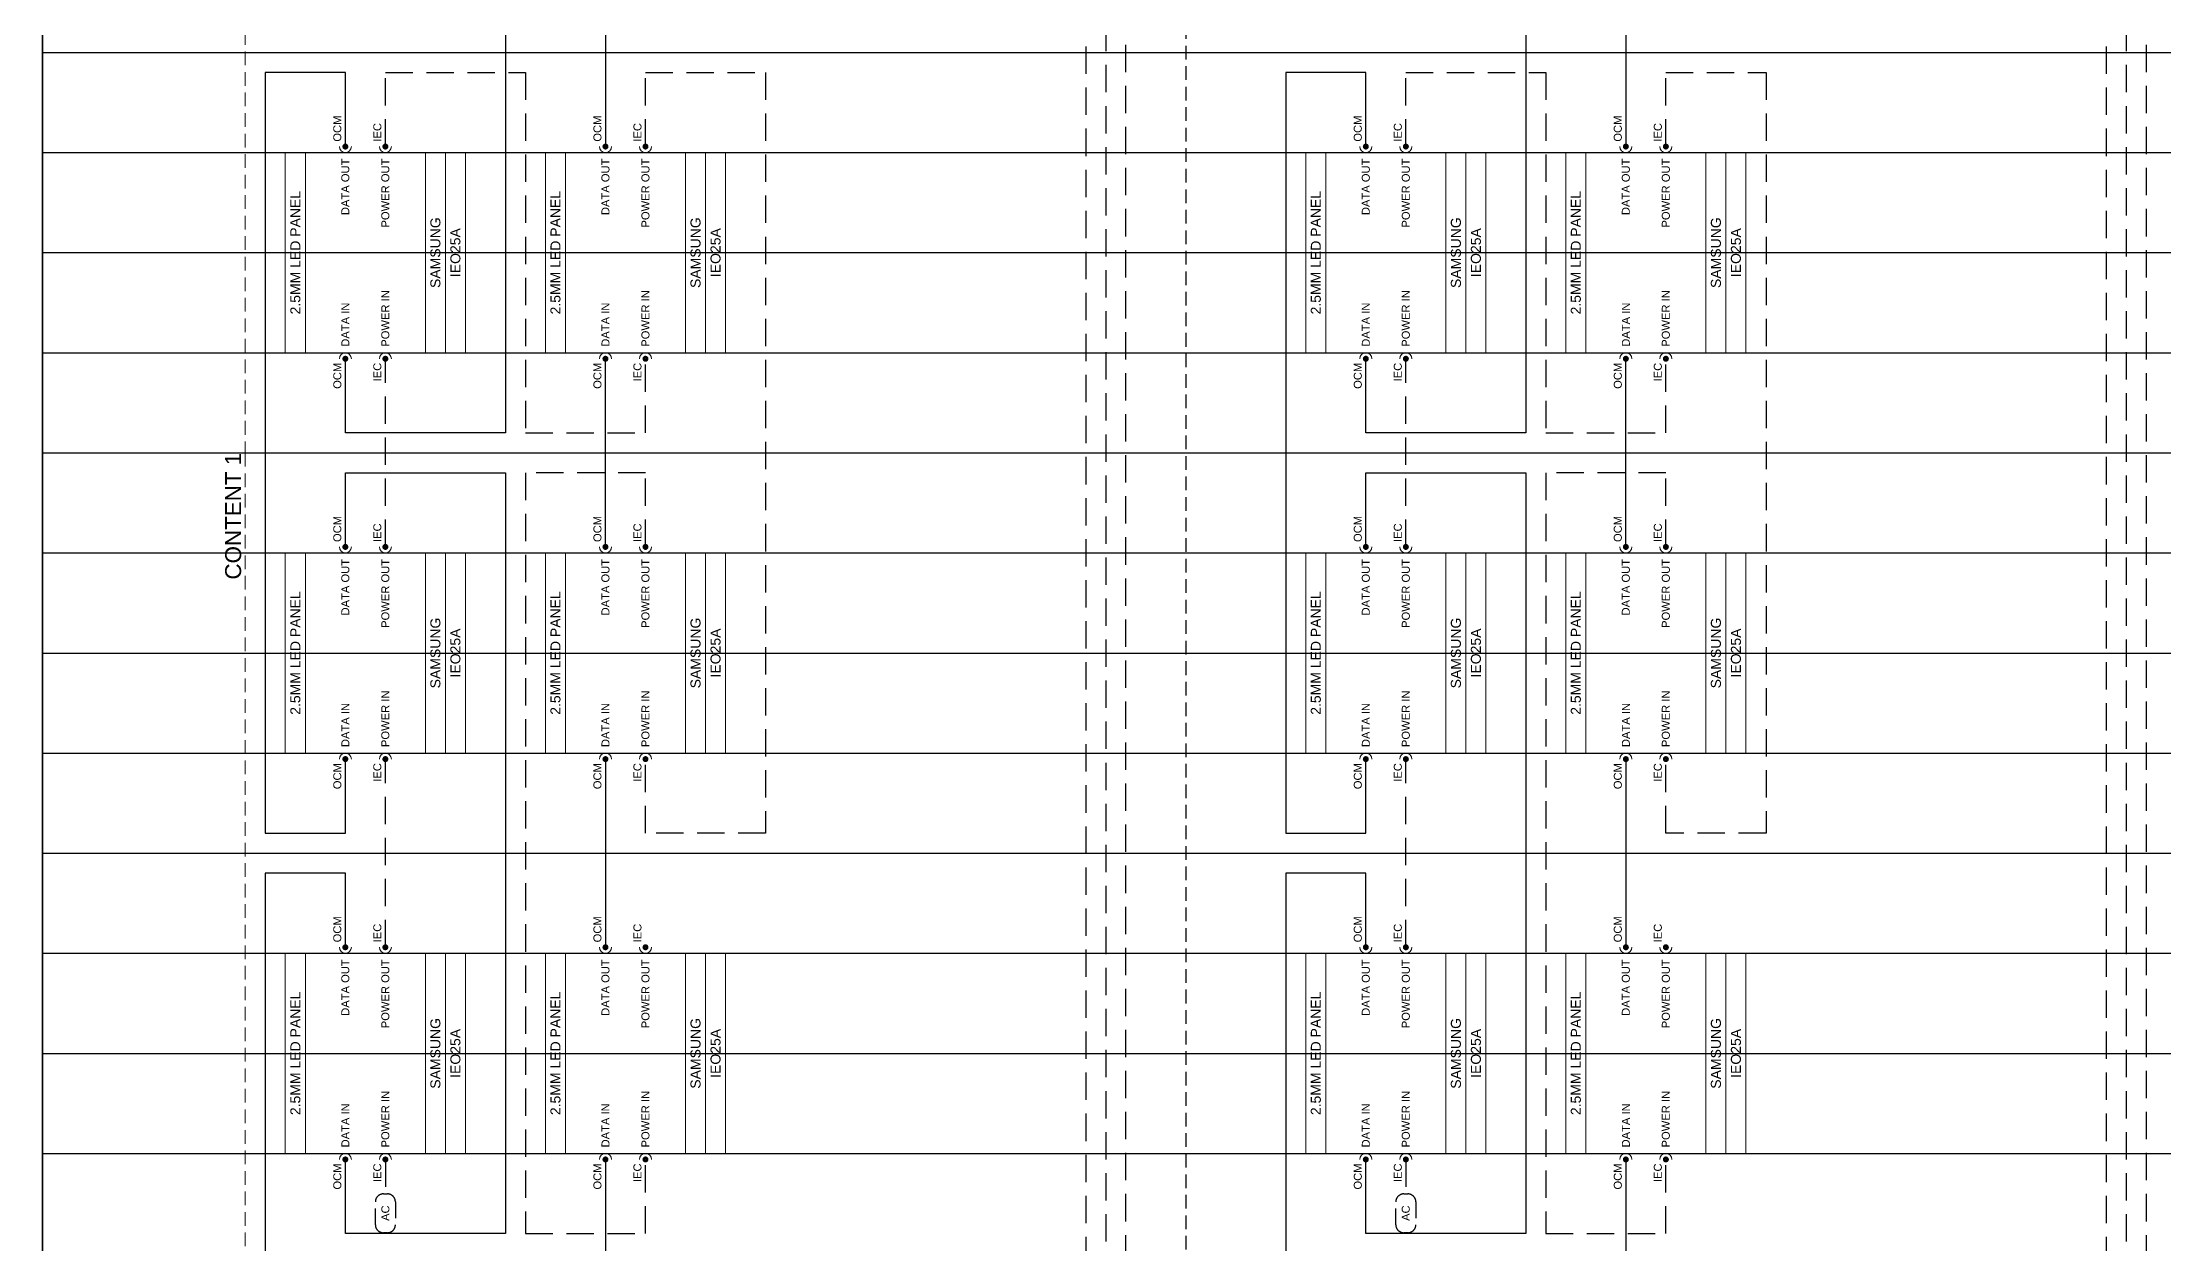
# Model space of a CAD drawing. Header units: millimetres. Extents: x 0 to 592, y -6 to 839.
# Drawn here: x 0 to 193.9, y 201.1 to 310.8 of the extents above; entities that cross this region are included whole.
import ezdxf
from ezdxf.enums import TextEntityAlignment as Align

# ---------------------------------------------------------------- set-up
doc = ezdxf.new("R2010")
doc.units = ezdxf.units.MM
doc.linetypes.add('DASHED', pattern=[0.75, 0.5, -0.25])
doc.linetypes.add('DASHED2', pattern=[0.375, 0.25, -0.125])
for name, color, linetype in [('SC - 3 Core Flex', 7, 'DASHED'), ('SC - Fibre', 170, 'DASHED'), ('Text', 7, 'Continuous')]:
    doc.layers.add(name, color=color, linetype=linetype)
doc.layers.add('SC - Equipment', color=7, linetype='Continuous', lineweight=13)
doc.layers.add('SC - Xlines', color=252, linetype='Continuous', plot=False)
doc.styles.add('ARIAL', font='arial.ttf')
doc.styles.get("Standard").update_dxf_attribs({"font": 'arial.ttf'})

# ---------------------------------------------------------------- blocks, each defined once
blk = doc.blocks.new('SAMSUNG LH025IEA - SCHEMATIC')
at = {"layer": 'SC - Equipment'}
for p, q in [((-25, 0), (25, 0)), ((-25, -45), (-25, 0)), ((25, 0), (25, -45)), ((25, -5), (-25, -5)), ((25, -35), (-25, -35)), ((25, -35), (-25, -35)), ((25, -40), (-25, -40)), ((25, -40), (-25, -40)), ((25, -40), (-25, -40)), ((25, -45), (-25, -45))]:
    blk.add_line(p, q, dxfattribs=at)
at = {"layer": 'SC - Equipment', "const_width": 0.7}
for points in [[(-26.1, -15, 1), (-26.9, -15, 1)], [(26.1, -15, -1), (26.9, -15, -1)], [(-26.1, -25, 1), (-26.9, -25, 1)], [(26.1, -25, -1), (26.9, -25, -1)]]:
    blk.add_lwpolyline(points, format="xyb", close=True, dxfattribs=at)
at = {"layer": 'SC - Equipment'}
for centre, start, end in [((-26.5, -15), 270, 90), ((26.5, -15), 90, 270), ((-26.5, -25), 270, 90), ((26.5, -25), 90, 270)]:
    blk.add_arc(centre, 1.5, start, end, dxfattribs=at)
at = {"ltscale": 5}
for tag, p in [('DESCRIPTION', (0, -2.5)), ('MAKE', (0, -37.5)), ('MODEL', (0, -42.5))]:
    blk.add_attdef(tag, text='', height=2.5, dxfattribs=at).set_placement(p, align=Align.MIDDLE_CENTER)
at = {"ltscale": 5, "flags": 1}
for tag, p in [('ROOM_TYPE', (45, -5)), ('LOCATION', (45, -10)), ('RACK_EQUIPMENT_(Y/N)', (45, -15)), ('IP_(Y/N)', (45, -30)), ('POE(WATT)', (45, -35)), ('AMP(@240V)', (45, -40)), ('WATT', (45, -45)), ('BTU/H', (45, -50)), ('WEIGHT(KG)', (45, -55)), ('TRANSFORMER_TAPS', (45, -60))]:
    blk.add_attdef(tag, p, '', height=2.5, dxfattribs=at)
blk.add_attdef('BRACKET', text='', height=2.5, dxfattribs=at).set_placement((0, -32.5), align=Align.MIDDLE_CENTER)
at = {"layer": 'SC - Equipment', "ltscale": 5, "char_height": 2}
for s, insert, width, attachment_point in [('OCM', (-27.5, -13), 5.7736, 6), ('DATA IN', (-23.5, -15), 23.5, 4), ('DATA OUT', (23.5, -15), 23.5, 6), ('OCM', (27.72, -13), 7.1748, 4), ('IEC', (-27.5, -23), 5.7736, 6), ('POWER IN', (-23.5, -25), 23.5, 4), ('POWER OUT', (23.5, -25), 23.5, 6), ('IEC', (27.72, -23), 7.1748, 4)]:
    blk.add_mtext(s, dxfattribs=dict(at, insert=insert, width=width, attachment_point=attachment_point))

msp = doc.modelspace()

# ---------------------------------------------------------------- linework, layer by layer
at = {"color": 31, "linetype": 'DASHED2', "ltscale": 5}
msp.add_line((104.49, 839.28), (104.49, 62.45), dxfattribs=at)
at = {"linetype": 'Continuous', "ltscale": 5}
msp.add_lwpolyline([(-0.03, -0.01), (519.95, -0.01), (519.95, 839.36), (-0.03, 839.36)], close=True, dxfattribs=at)
at = {"ltscale": 5}
for points in [[(27.67, 337.9), (27.67, 344.67), (42.3, 344.67), (42.3, 275.16), (27.67, 275.16), (27.67, 281.93)], [(120.95, 337.9), (120.95, 344.67), (135.59, 344.67), (135.59, 275.16), (120.95, 275.16), (120.95, 281.93)], [(51.45, 318.51), (51.45, 301.32)], [(144.73, 318.51), (144.73, 301.32)], [(27.67, 301.32), (27.67, 308.08), (20.35, 308.08), (20.35, 238.58), (27.67, 238.58), (27.67, 245.35)], [(120.95, 301.32), (120.95, 308.08), (113.64, 308.08), (113.64, 238.58), (120.95, 238.58), (120.95, 245.35)], [(51.45, 264.73), (51.45, 281.93)], [(144.73, 264.73), (144.73, 281.93)], [(27.67, 264.73), (27.67, 271.5), (42.3, 271.5), (42.3, 202), (27.67, 202), (27.67, 208.76)], [(120.95, 264.73), (120.95, 271.5), (135.59, 271.5), (135.59, 202), (120.95, 202), (120.95, 208.76)], [(51.45, 245.35), (51.45, 228.15)], [(144.73, 245.35), (144.73, 228.15)], [(27.67, 228.15), (27.67, 234.92), (20.35, 234.92), (20.35, 165.41), (27.67, 165.41), (27.67, 172.18)], [(120.95, 228.15), (120.95, 234.92), (113.64, 234.92), (113.64, 165.41), (120.95, 165.41), (120.95, 172.18)], [(51.45, 208.76), (51.45, 191.57)], [(144.73, 208.76), (144.73, 191.57)]]:
    msp.add_lwpolyline(points, dxfattribs=at)
at = {"layer": 'SC - 3 Core Flex', "ltscale": 5}
for points in [[(31.33, 301.32), (31.33, 308.08), (44.13, 308.08), (44.13, 275.16), (55.11, 275.16), (55.11, 281.93)], [(55.11, 301.32), (55.11, 308.08), (66.08, 308.08), (66.08, 238.58), (55.11, 238.58), (55.11, 245.35)], [(124.61, 301.32), (124.61, 308.08), (137.42, 308.08), (137.42, 275.16), (148.39, 275.16), (148.39, 281.93)], [(148.39, 301.32), (148.39, 308.08), (157.54, 308.08), (157.54, 238.58), (148.39, 238.58), (148.39, 245.35)], [(31.33, 264.73), (31.33, 281.93)], [(124.61, 264.73), (124.61, 281.93)], [(55.11, 264.73), (55.11, 271.5), (44.13, 271.5), (44.13, 202), (55.11, 202), (55.11, 208.76)], [(148.39, 264.73), (148.39, 271.5), (137.42, 271.5), (137.42, 202), (148.39, 202), (148.39, 208.76)], [(31.33, 228.15), (31.33, 245.35)], [(124.61, 228.15), (124.61, 245.35)], [(31.33, 208.76), (31.33, 205.62)], [(124.61, 208.76), (124.61, 205.62)]]:
    msp.add_lwpolyline(points, dxfattribs=at)
at = {"layer": 'SC - 3 Core Flex', "ltscale": 3}
for points in [[(30.41, 202.8), (30.41, 204.89, -0.414214), (31.15, 205.62), (31.51, 205.62, -0.414214), (32.24, 204.89), (32.24, 202.8, -0.414214), (31.51, 202.07), (31.15, 202.07, -0.414214)], [(123.7, 202.8), (123.7, 204.89, -0.414214), (124.43, 205.62), (124.79, 205.62, -0.414214), (125.53, 204.89), (125.53, 202.8, -0.414214), (124.79, 202.07), (124.43, 202.07, -0.414214)]]:
    msp.add_lwpolyline(points, format="xyb", close=True, dxfattribs=at)
at = {"layer": 'SC - Equipment', "color": 251, "linetype": 'DASHED2', "ltscale": 5, "true_color": 0x636466}
for points in [[(18.52, 456.24), (18.52, 273.33), (384.34, 273.33), (384.34, 456.24)], [(18.52, 273.33), (18.52, 90.42), (384.34, 90.42), (384.34, 273.33)]]:
    msp.add_lwpolyline(points, close=True, dxfattribs=at)
at = {"layer": 'SC - Fibre', "ltscale": 5}
for points in [[(99, 839.36), (99, 42.33)], [(192.29, 839.36), (192.29, 42.33)], [(75.23, 830.65), (75.23, 803.77), (97.18, 803.77), (97.18, 42.33)], [(168.51, 830.65), (168.51, 803.77), (190.46, 803.77), (190.46, 42.33)], [(75.23, 464.84), (75.23, 437.95), (95.35, 437.95), (95.35, 42.33)], [(168.51, 464.84), (168.51, 437.95), (188.63, 437.95), (188.63, 42.33)]]:
    msp.add_lwpolyline(points, dxfattribs=at)
at = {"layer": 'SC - Xlines', "ltscale": 5, "transparency": 33554687}
msp.add_lwpolyline([(-0.03, 0.06), (-0.03, 839.36)], dxfattribs=at)
msp.add_lwpolyline([(-0.03, 0.06), (-0.03, 839.36)], dxfattribs=at)
at = {"layer": 'SC - Xlines', "ltscale": 5}
for points in [[(-0.03, 309.91), (519.95, 309.91)], [(-0.03, 291.62), (519.95, 291.62)], [(-0.03, 273.33), (519.95, 273.33)], [(-0.03, 255.04), (519.95, 255.04)], [(-0.03, 236.75), (519.95, 236.75)], [(-0.03, 218.46), (519.95, 218.46)]]:
    msp.add_lwpolyline(points, dxfattribs=at)
at = {"layer": 'SC - Xlines', "color": 250, "ltscale": 5}
for points in [[(-0.03, 300.77), (519.95, 300.77)], [(-0.03, 282.48), (519.95, 282.48)], [(-0.03, 264.19), (519.95, 264.19)], [(-0.03, 245.89), (519.95, 245.89)], [(-0.03, 227.6), (519.95, 227.6)], [(-0.03, 209.31), (519.95, 209.31)]]:
    msp.add_lwpolyline(points, dxfattribs=at)

# ---------------------------------------------------------------- block references
at = {"ltscale": 5, "xscale": 0.3658170103836395, "yscale": 0.3658170103836395, "zscale": 0.3658170103836395, "rotation": 90.00000000000001}
for p in [(22.18, 291.62), (45.96, 291.62), (115.47, 291.62), (139.24, 291.62), (22.18, 255.04), (45.96, 255.04), (115.47, 255.04), (139.24, 255.04), (22.18, 218.46), (45.96, 218.46), (115.47, 218.46), (139.24, 218.46)]:
    msp.add_blockref('SAMSUNG LH025IEA - SCHEMATIC', p, dxfattribs=at).add_auto_attribs({'DESCRIPTION': '2.5MM LED PANEL', 'MAKE': 'SAMSUNG', 'MODEL': 'IEO25A'})

# ---------------------------------------------------------------- texts
at = {"layer": 'SC - Equipment', "color": 251, "linetype": 'DASHED2', "ltscale": 5, "true_color": 0x636466, "insert": (18.16, 273.33), "char_height": 1.463, "attachment_point": 9, "rotation": 90, "style": 'ARIAL'}
msp.add_mtext('CONTENT 1', dxfattribs=at)
at = {"layer": 'Text', "char_height": 0.732, "width": 52.6671, "attachment_point": 5, "rotation": 90}
for insert in [(31.33, 203.86), (124.61, 203.86)]:
    msp.add_mtext('AC', dxfattribs=dict(at, insert=insert))

doc.saveas('drawing.dxf')
